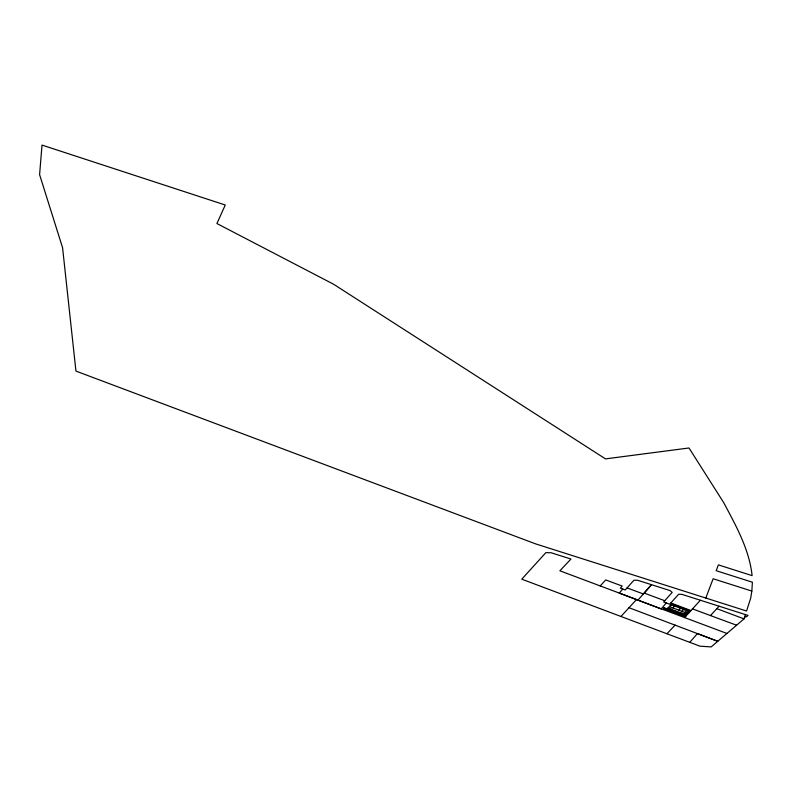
<?xml version="1.0" encoding="UTF-8"?>
<svg xmlns="http://www.w3.org/2000/svg" width="792" height="792" viewBox="0 0 792 792"><rect width="100%" height="100%" fill="white"/><g stroke="black" fill="none" stroke-linecap="round" stroke-linejoin="round"><path stroke-width="1.19" d="M751.836 591.079L750.697 598.148L746.559 611.018L535.531 543.847L75.943 371.092L62.578 247.718L39.6 174.646L42.006 145.085L225.265 205.009L216.909 223.532L333.521 284.199L605.494 458.885L689.01 447.985L723.66 502.573C735.907 525.551 749.282 549.302 752.113 575.626L718.384 564.884L716.176 570.695L752.4 582.219L751.836 591.079L713.127 578.754L705.811 598.049M716.819 608.662L744.015 618.889L745.46 616.433L746.49 616.77L748.074 615.424L745.401 614.582L744.015 618.889L711.176 646.916L699.979 646.173L521.77 579.18L545.837 552.668L551.103 552.737L570.953 559.053L559.865 570.794L726.947 633.461M666.28 602.959L661.152 608.969L619.265 593.069L622.799 589.05L625.234 589.961L633.937 580.229L637.619 580.269L670.101 590.614L672.19 592.386L663.637 601.969L669.695 604.246L678.605 594.287L681.764 594.327L745.401 614.582M671.448 604.9L669.784 606.801L688.04 613.602L689.703 611.691L670.933 604.692M672.834 607.939L674.497 606.019M671.873 609.553L668.28 607.751M674.843 606.147L675.536 605.345M670.774 611.216L671.438 610.454M678.912 610.206L680.585 608.286M678.081 613.929L678.744 613.166M681.962 611.335L683.615 609.424M681.615 613.176L685.822 614.275M684.575 609.771L685.278 608.969M685.001 612.463L686.664 610.563M689.763 642.332L697.445 633.56L717.77 641.302L629.006 607.712M637.966 600.088L651.519 584.694L644.163 593.059L664.745 600.722M684.486 617.661L700.375 600.247M600.188 585.922L605.702 579.922L622.215 586.07L620.374 588.139L622.799 589.05M620.958 616.463L636.521 599.544M692.376 608.82L710.434 615.562L719.096 606.207M666.953 633.758L675.15 625.056M710.434 615.562L736.609 625.215M627.066 587.902L643.361 593.97M667.973 608.098L685.516 614.632M670.824 602.979L690.782 610.523M664.132 607.731L663.468 608.494L685.377 616.651L686.04 615.889L664.132 607.731M671.636 603.89L667.577 608.553L685.129 615.077L689.179 610.424L671.636 603.89"/></g></svg>
